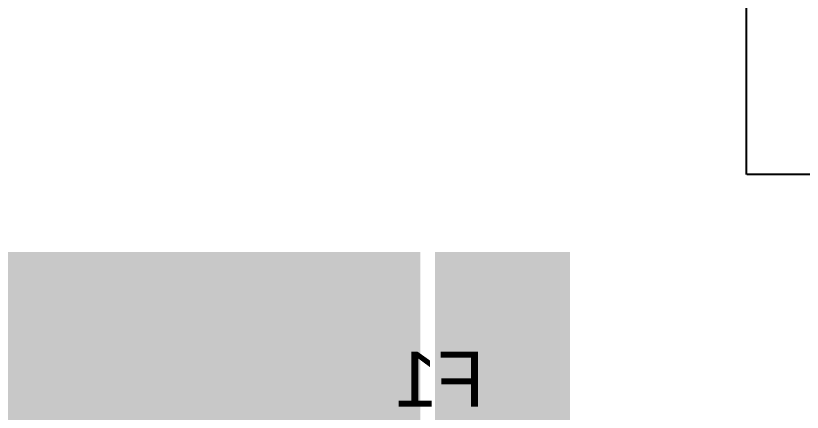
# Model space of a CAD drawing. Header units: inches. Extents: x -11 to 1110, y -7 to 455.
# Drawn here: x 627.12 to 648.91, y 10.82 to 21.81 of the extents above; entities that cross this region are included whole.
import ezdxf

# ---------------------------------------------------------------- set-up
doc = ezdxf.new("R2010")
doc.units = ezdxf.units.IN
doc.layers.add('Bottom Layer', color=5, linetype='Continuous')
doc.layers.add('Bottom Overlay', color=54, linetype='Continuous')
doc.styles.add('Arial', font='', dxfattribs={"height": 0.2})
doc.styles.get('Arial').set_extended_font_data('Arial')

msp = doc.modelspace()

# ---------------------------------------------------------------- hatches: boundary and pattern name
at = {"layer": 'Bottom Layer'}
for points in [[(638.324, 15.265), (638.324, 10.084), (638.324, 7.398), (636.222, 7.398), (636.222, 8.833), (633.25, 8.833), (633.25, 9.811), (633.25, 10.084), (590.448, 10.084), (590.448, 0.259), (560.172, 0.259), (560.172, 5.842), (576.809, 5.842), (576.809, 10.471), (575.64, 10.471), (575.64, 12.086), (574, 12.086), (573.731, 12.355), (573.731, 12.781), (573.736, 12.781), (573.736, 13.621), (573.956, 13.621), (573.956, 12.781), (574.536, 12.781), (574.536, 13.621), (586.638, 13.621), (586.638, 15.265)], [(642.471, 7.474), (641.429, 7.474), (641.429, 5.544), (640.819, 5.544), (640.802, 5.551), (640.802, 6.94), (640.794, 6.94), (640.794, 7.398), (638.737, 7.398), (638.737, 15.265), (642.471, 15.265)]]:
    msp.add_hatch(color=5, dxfattribs=at).paths.add_polyline_path(points)

# ---------------------------------------------------------------- linework, layer by layer
for p, q in [((647.37, 17.425), (647.37, 47.317)), ((647.373, 17.41), (647.37, 17.425)), ((647.388, 17.407), (647.373, 17.41)), ((656.547, 17.407), (647.388, 17.407))]:
    msp.add_line(p, q, dxfattribs=at)

# ---------------------------------------------------------------- texts
at = {"layer": 'Bottom Overlay', "style": 'Arial', "text_generation_flag": 2}
msp.add_text('F1', height=1.524, dxfattribs=at).set_placement((640.105, 10.973))

doc.saveas('drawing.dxf')
